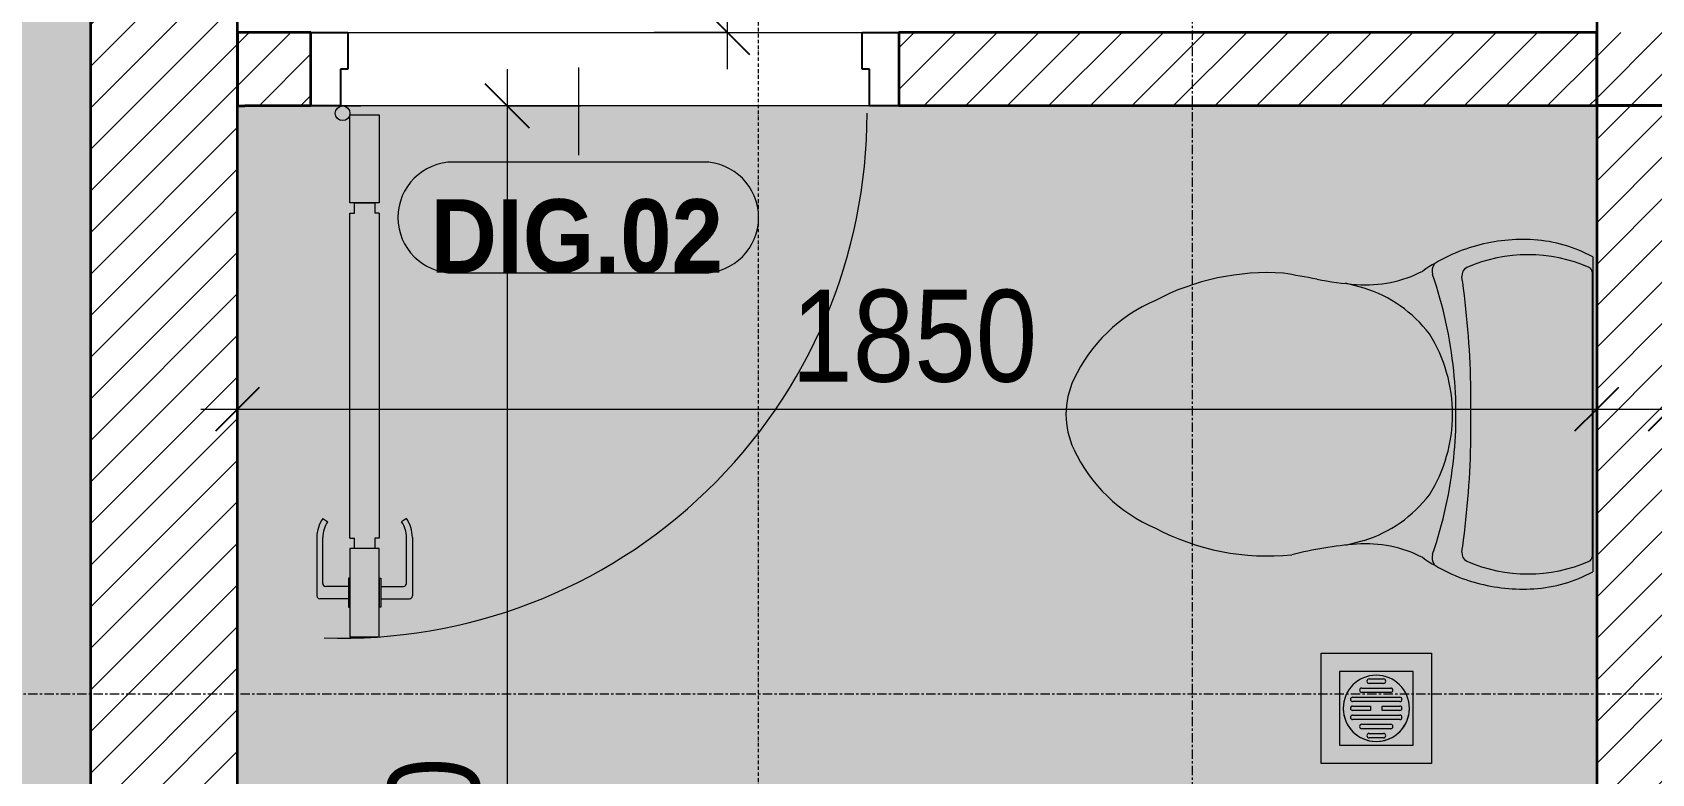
# Model space of a CAD drawing. Header units: millimetres. Extents: x 41758 to 237109, y 3795 to 78637.
# Drawn here: x 44373 to 46577, y 36929 to 37937 of the extents above; entities that cross this region are included whole.
import ezdxf

# ---------------------------------------------------------------- set-up
doc = ezdxf.new("R2010")
doc.units = ezdxf.units.MM
doc.linetypes.add('Dash Dot 3_16_', pattern=[7.9375, 4.7625, -1.5875, 0, -1.5875])
doc.linetypes.add('Grid Line', pattern=[22.225, 12.7, -3.175, 3.175, -3.175])
for name, color, linetype, lineweight in [('0-1', 7, 'Continuous', 5), ('A-ANNO-DIMS', 211, 'Continuous', 9), ('A-ANNO-DIMS-50', 211, 'Continuous', 9), ('A-DETL-GENF-1', 7, 'Continuous', 18), ('A-DETL-THIN', 151, 'Continuous', 18), ('A-DOOR', 31, 'Continuous', 18), ('A-DOOR-1', 7, 'Continuous', 18), ('A-DOOR-3', 10, 'Continuous', 25), ('A-DOOR-IDEN', 31, 'Continuous', 9), ('A-FLOR-2', 7, 'Continuous', 18), ('A-WALL-2', 250, 'Continuous', 35), ('A-WALL-3', 7, 'Continuous', 18), ('A-WALL-6', 113, 'Continuous', 35), ('A-WALL-PATT-1', 9, 'Continuous', 18), ('A-WALL-PATT-2', 111, 'Continuous', 18), ('G-ANNO-SYMB-1', 111, 'Dash Dot 3_16_', 18), ('M-EQPM', 50, 'Continuous', 18), ('M-EQPM-1', 7, 'Continuous', 18), ('P-SANR-FIXT', 6, 'Continuous', 18), ('P-SANR-FIXT-1', 253, 'Continuous', 18), ('S-GRID-1', 1, 'Grid Line', 9)]:
    doc.layers.add(name, color=color, linetype=linetype, lineweight=lineweight)
doc.layers.add('A-DETL-GENF-2', color=7, linetype='Continuous', lineweight=18, transparency=0.2)
doc.styles.add('Arial_B_1', font='arialbd.ttf', dxfattribs={"width": 0.9, "height": 100})
doc.styles.add('UTM Avo', font='', dxfattribs={"width": 0.9, "height": 125})
doc.styles.get('UTM Avo').set_extended_font_data('UTM Avo')
doc.dimstyles.new('1_Dim_chi_tiet_2_5', dxfattribs={"dimscale": 304.8, "dimtxt": 124.912619, "dimasz": 0.19685, "dimexe": 0.164042, "dimexo": 0.0625, "dimgap": 0.016404, "dimtad": 1, "dimdec": 0, "dimrnd": 5, "dimzin": 0, "dimdsep": 46, "dimtxsty": 'UTM Avo', "dimblk1": 'OBLIQUE', "dimblk2": 'OBLIQUE', "dimsah": 1, "dimcen": 0.09, "dimdle": 0.164042, "dimazin": 0, "dimtfac": 1, "dimtdec": 4, "dimtix": 1, "dimtmove": 0, "dimatfit": 3, "dimfxl": 0.328084, "dimfxlon": 1, "dimtvp": 1, "dimtolj": 1, "dimtzin": 0, "dimarcsym": 2})
pattern_1 = [(45, (0, 0), (-28.28427, 28.28427), [])]

# ---------------------------------------------------------------- blocks, each defined once
blk = doc.blocks.new('DOOR_CW_01 CANH MO-PANEL KINH - DIG_02-800x2200-CỬA NHÔM KÍNH-401063-TKCS_CĂN HỘ LOẠI 6 - MẶT BẰNG')
at = {"layer": 'A-DETL-GENF-1'}
for p, q in [((-347, -182), (-347, -62)), ((-347, -62), (-307, -62)), ((-307, -62), (-307, -182)), ((-307, -182), (-347, -182)), ((-347, -196), (-341, -196)), ((-347, -638), (-347, -196)), ((-341, -196), (-341, -182)), ((-341, -182), (-313, -182)), ((-313, -182), (-313, -196)), ((-307, -196), (-313, -196)), ((-307, -196), (-307, -638)), ((-383.9, -611.2), (-377.3, -615.8)), ((-270.1, -611.2), (-276.7, -615.8)), ((-392, -637), (-392, -716.5)), ((-384, -699.5), (-384, -637)), ((-347, -638), (-341, -638)), ((-341, -652), (-341, -638)), ((-307, -638), (-313, -638)), ((-313, -638), (-313, -652)), ((-270, -699.5), (-270, -637)), ((-262, -637), (-262, -716.5)), ((-307, -652), (-347, -652)), ((-347, -652), (-347, -772)), ((-313, -652), (-341, -652)), ((-307, -772), (-307, -652)), ((-349, -703.5), (-380, -703.5)), ((-349, -692.2), (-349, -731.8)), ((-347, -692.2), (-349, -692.2)), ((-347, -692.2), (-347, -731.8)), ((-307, -692.2), (-307, -731.8)), ((-307, -692.2), (-305, -692.2)), ((-305, -692.2), (-305, -731.8)), ((-305, -703.5), (-274, -703.5)), ((-349, -720.5), (-388, -720.5)), ((-305, -720.5), (-266, -720.5)), ((-349, -731.8), (-347, -731.8)), ((-305, -731.8), (-307, -731.8)), ((-347, -772), (-307, -772))]:
    blk.add_line(p, q, dxfattribs=at)
blk.add_circle((-357, -60), 10, dxfattribs=at)
for centre, radius, start, end in [((-357, -60), 714, 268, 0), ((-347, -637), 45, 145, 180), ((-347, -637), 37, 145, 180), ((-307, -637), 37, 0, 35), ((-307, -637), 45, 360, 35), ((-380, -699.5), 4, 180, 270), ((-274, -699.5), 4, 270, 0), ((-388, -716.5), 4, 180, 270), ((-266, -716.5), 4, 270, 0)]:
    blk.add_arc(centre, radius, start, end, dxfattribs=at)
at = {"layer": 'A-DOOR-1'}
blk.add_line((-357, -50), (-332, -50), dxfattribs=at)
at = {"layer": 'A-DOOR-3'}
for p, q in [((-400, -50), (-400, 50)), ((-400, 50), (-350, 50)), ((-350, 50), (-350, 0)), ((350, 0), (350, 50)), ((350, 50), (400, 50)), ((400, 50), (400, -50)), ((-360, 0), (-360, -50)), ((-350, 0), (-360, 0)), ((360, 0), (350, 0)), ((360, -50), (360, 0)), ((-360, -50), (-400, -50)), ((400, -50), (360, -50))]:
    blk.add_line(p, q, dxfattribs=at)
blk = doc.blocks.new('TOILET - TOILET-400871-TKCS_CĂN HỘ LOẠI 6 - MẶT BẰNG')
at = {"layer": 'P-SANR-FIXT-1'}
for p, q in [((-171.7, 330.3), (-178.6, 355.5)), ((171.7, 330.3), (178.6, 355.5)), ((214.2, 19), (-214.2, 19)), ((194, 19.9), (-194, 19.9))]:
    blk.add_line(p, q, dxfattribs=at)
for centre, radius, start, end in [((0, 624.4), 111.7, 64.7718, 115.2282), ((45.1, 528.6), 217.6, 115.2282, 156.7784), ((-45.1, 528.6), 217.6, 23.2216, 64.7718), ((137.1, 461.2), 329.8, 152.3122, 185.6513), ((-137.1, 461.2), 329.8, 356.3165, 27.6878), ((-719.2, 297.5), 544.3, 4.5441, 13.9464), ((-1948.3, 805.1), 2171.2, 349.1051, 350.319), ((719.2, 297.5), 544.3, 169.7121, 175.4559), ((-343.5, 327.4), 167.3, 332.62, 4.5441), ((343.5, 327.4), 167.3, 175.4559, 207.38), ((-0.4, 384), 179.5, 197.4036, 232.5964), ((0.4, 384), 179.5, 307.4036, 342.5964), ((-4, 115.7), 233.6, 144.7853, 164.7039), ((4, 115.7), 233.6, 15.2961, 35.2147), ((-195, 224.1), 13.8, 71.0073, 129.3276), ((0.6, 792.1), 586.9, 251.0073, 264.1678), ((0, 416), 206.1, 237.9268, 270), ((0, 416), 206.1, 270, 302.0732), ((-0.6, 792.1), 586.9, 275.8322, 288.9927), ((195, 224.1), 13.8, 50.6724, 108.9927), ((0, 786.7), 581.5, 264.1678, 275.8322), ((1.9, 114.1), 239.7, 164.7039, 183.5487), ((-9.8, 107.2), 207.3, 156.2862, 203.7138), ((-189.1, 185.5), 11.7, 82.4212, 154.5895), ((178.9, 2951.3), 2778.4, 262.4212, 262.7649), ((-14.3, 1400.4), 1215.6, 262.593, 269.6026), ((0, 3462.8), 3278, 269.6026, 270.3974), ((14.3, 1400.4), 1215.6, 270.3974, 277.407), ((-178.9, 2951.3), 2778.4, 277.2351, 277.5788), ((189.1, 185.5), 11.7, 25.4105, 97.5788), ((9.8, 107.2), 207.3, 336.2862, 23.7138), ((-1.9, 114.1), 239.7, 356.4513, 15.2961), ((-46.1, 111.1), 191.6, 183.5487, 208.7191), ((46.1, 111.1), 191.6, 331.2809, 356.4513), ((-193.7, 26.4), 6.48, 203.7138, 267.6832), ((193.7, 26.4), 6.48, 272.3168, 336.2862)]:
    blk.add_arc(centre, radius, start, end, dxfattribs=at)
blk = doc.blocks.new('THU NUOC - THU NUOC-455054-TKCS_CĂN HỘ LOẠI 6 - MẶT BẰNG')
at = {"layer": 'M-EQPM-1'}
for p, q in [((-66.3, -70.6), (-66.3, 79.4)), ((-66.3, 79.4), (83.7, 79.4)), ((83.7, 79.4), (83.7, -70.6)), ((58.7, 54.4), (-41.3, 54.4)), ((-41.3, 54.4), (-41.3, -45.6)), ((-1.1, 44.5), (18.5, 44.5)), ((58.7, -45.6), (58.7, 54.4)), ((-11, 32.1), (28.5, 32.1)), ((28.5, 26.1), (-11, 26.1)), ((18.5, 38.5), (-1.1, 38.5)), ((-23.3, 19.6), (40.9, 19.6)), ((40.9, 13.6), (-23.3, 13.6)), ((-23.3, 7.2), (0.7, 7.2)), ((0.7, 1.2), (-23.3, 1.2)), ((0.7, 7.2), (0.7, 1.2)), ((16.7, 1.2), (16.7, 7.2)), ((16.7, 7.2), (40.9, 7.2)), ((40.9, 1.2), (16.7, 1.2)), ((-23.3, -4.8), (40.9, -4.8)), ((40.9, -10.8), (-23.3, -10.8)), ((-11, -17.3), (28.5, -17.3)), ((28.5, -23.3), (-11, -23.3)), ((-1.1, -29.6), (18.5, -29.6)), ((18.5, -35.6), (-1.1, -35.6)), ((-41.3, -45.6), (58.7, -45.6)), ((83.7, -70.6), (-66.3, -70.6))]:
    blk.add_line(p, q, dxfattribs=at)
for centre, radius, start, end in [((8.7, 4.4), 45, 0, 180), ((8.7, 4.4), 45, 360, 180), ((-1.1, 41.5), 3, 90, 270), ((18.5, 41.5), 3, 270, 90), ((-11, 29.1), 3, 90, 270), ((28.5, 29.1), 3, 270, 90), ((8.7, 4.4), 45, 180, 0), ((8.7, 4.4), 45, 180, 360), ((-23.3, 16.6), 3, 90, 270), ((-23.3, 4.2), 3, 90, 270), ((40.9, 16.6), 3, 270, 90), ((40.9, 4.2), 3, 270, 90), ((-23.3, -7.8), 3, 90, 270), ((-11, -20.3), 3, 90, 270), ((28.5, -20.3), 3, 270, 90), ((40.9, -7.8), 3, 270, 90), ((-1.1, -32.6), 3, 90, 270), ((18.5, -32.6), 3, 270, 90)]:
    blk.add_arc(centre, radius, start, end, dxfattribs=at)
blk = doc.blocks.new('NCV_TKTC_TANG 2_rvt-1-TKCS_CĂN HỘ LOẠI 6 - MẶT BẰNG')
at = {"layer": 'A-WALL-PATT-1'}
h = blk.add_hatch(dxfattribs=at)
h.set_pattern_fill('FP_1', color=256, style=0, pattern_type=2)
h.set_pattern_definition(pattern_1)
h.paths.add_polyline_path([(44652.6, 37836.9), (44752.6, 37837.4), (44752.6, 37936.9), (44652.6, 37936.9), (44652.6, 37837.4)])
h.paths.add_polyline_path([(45952.1, 37837.4), (46502.6, 37837.4), (46502.6, 37936.9), (45552.6, 37936.9), (45552.6, 37837.4)])
h = blk.add_hatch(dxfattribs=at)
h.set_pattern_fill('FP_1', color=256, style=0, pattern_type=2)
h.set_pattern_definition(pattern_1)
h.paths.add_polyline_path([(46602.6, 35737.4), (46602.6, 37837.4), (46502.6, 37836.9), (46502.6, 35737.4)])
at = {"layer": 'A-FLOR-2'}
for p, q in [((44802.6, 37936.9), (45502.6, 37936.9)), ((44752.6, 37836.9), (44662.6, 37836.9)), ((45512.6, 37836.9), (44792.6, 37836.9)), ((46502.6, 37836.9), (45552.6, 37836.9))]:
    blk.add_line(p, q, dxfattribs=at)
at = {"layer": 'A-WALL-2'}
for p, q in [((44752.6, 37936.9), (44652.6, 37936.9)), ((44652.6, 37936.9), (44652.6, 37836.9)), ((44752.6, 37837.4), (44752.6, 37936.9)), ((46502.6, 37936.9), (45552.6, 37936.9)), ((45552.6, 37936.9), (45552.6, 37837.4)), ((46502.6, 37837.4), (46502.6, 37936.9)), ((44652.6, 37836.9), (44662.6, 37836.9)), ((44662.6, 37836.9), (44662.6, 37837.4)), ((44662.6, 37837.4), (44752.6, 37837.4)), ((45552.6, 37837.4), (46502.6, 37837.4)), ((46602.6, 37837.4), (46502.6, 37837.4)), ((46502.6, 37837.4), (46502.6, 36310.4))]:
    blk.add_line(p, q, dxfattribs=at)
at = {"layer": 'A-WALL-3'}
for p, q in [((44802.6, 37936.9), (45502.6, 37936.9)), ((44792.6, 37837.4), (45512.6, 37837.4))]:
    blk.add_line(p, q, dxfattribs=at)
at = {"layer": 'A-DOOR'}
blk.add_blockref('DOOR_CW_01 CANH MO-PANEL KINH - DIG_02-800x2200-CỬA NHÔM KÍNH-401063-TKCS_CĂN HỘ LOẠI 6 - MẶT BẰNG', (45152.6, 37886.9), dxfattribs=at)
at = {"layer": 'M-EQPM', "rotation": 180}
blk.add_blockref('THU NUOC - THU NUOC-455054-TKCS_CĂN HỘ LOẠI 6 - MẶT BẰNG', (46211.3, 37021.8), dxfattribs=at)
at = {"layer": 'P-SANR-FIXT', "rotation": 90.0000000000001}
blk.add_blockref('TOILET - TOILET-400871-TKCS_CĂN HỘ LOẠI 6 - MẶT BẰNG', (46516.3, 37417.4), dxfattribs=at)
blk = doc.blocks.new('DIMBLOCK24-TKCS_CĂN HỘ LOẠI 6 - MẶT BẰNG')
at = {"layer": 'A-ANNO-DIMS-50'}
for p, q in [((46602.6, 37524.4), (46602.6, 37374.4)), ((46602.6, 37424.4), (46602.6, 37524.4)), ((48452.6, 37524.4), (48452.6, 37374.4)), ((48452.6, 37424.4), (48452.6, 37524.4)), ((46552.6, 37424.4), (48502.6, 37424.4))]:
    blk.add_line(p, q, dxfattribs=at)
at = {"layer": 'A-ANNO-DIMS-50', "lineweight": 25}
for p, q in [((46602.6, 37424.4), (46632.6, 37454.4)), ((48452.6, 37424.4), (48482.6, 37454.4)), ((46602.6, 37424.4), (46572.6, 37394.4)), ((48452.6, 37424.4), (48422.6, 37394.4))]:
    blk.add_line(p, q, dxfattribs=at)
at = {"layer": 'A-ANNO-DIMS-50', "color": 0, "insert": (47356.4, 37586.8), "char_height": 125, "width": 410.824, "attachment_point": 1, "line_spacing_factor": 1.110334, "style": 'UTM Avo'}
blk.add_mtext('1850', dxfattribs=at)
blk = doc.blocks.new('_Oblique')
at = {"color": 0, "linetype": 'ByBlock', "lineweight": -2}
blk.add_line((-0.5, -0.5), (0.5, 0.5), dxfattribs=at)
blk = doc.blocks.new('DIMBLOCK25-TKCS_CĂN HỘ LOẠI 6 - MẶT BẰNG')
at = {"layer": 'A-ANNO-DIMS-50'}
for p, q in [((44652.6, 37524.4), (44652.6, 37374.4)), ((44652.6, 37424.4), (44652.6, 37524.4)), ((46502.6, 37524.4), (46502.6, 37374.4)), ((46502.6, 37424.4), (46502.6, 37524.4)), ((44602.6, 37424.4), (46552.6, 37424.4))]:
    blk.add_line(p, q, dxfattribs=at)
at = {"layer": 'A-ANNO-DIMS-50', "lineweight": 25}
for p, q in [((44652.6, 37424.4), (44682.6, 37454.4)), ((46502.6, 37424.4), (46532.6, 37454.4)), ((44652.6, 37424.4), (44622.6, 37394.4)), ((46502.6, 37424.4), (46472.6, 37394.4))]:
    blk.add_line(p, q, dxfattribs=at)
at = {"layer": 'A-ANNO-DIMS-50', "color": 0, "insert": (45406.4, 37586.8), "char_height": 125, "width": 410.824, "attachment_point": 1, "line_spacing_factor": 1.110334, "style": 'UTM Avo'}
blk.add_mtext('1850', dxfattribs=at)
blk = doc.blocks.new('DIMBLOCK28-TKCS_CĂN HỘ LOẠI 6 - MẶT BẰNG')
at = {"layer": 'A-ANNO-DIMS-50'}
for p, q in [((45019.5, 37886.9), (45019.5, 35686.9)), ((45119.5, 37836.9), (44969.5, 37836.9)), ((45019.5, 37836.9), (45119.5, 37836.9)), ((45119.5, 35736.9), (44969.5, 35736.9)), ((45019.5, 35736.9), (45119.5, 35736.9))]:
    blk.add_line(p, q, dxfattribs=at)
at = {"layer": 'A-ANNO-DIMS-50', "lineweight": 25}
for p, q in [((45019.5, 37836.9), (44989.5, 37866.9)), ((45019.5, 37836.9), (45049.5, 37806.9)), ((45019.5, 35736.9), (44989.5, 35766.9)), ((45019.5, 35736.9), (45049.5, 35706.9))]:
    blk.add_line(p, q, dxfattribs=at)
at = {"layer": 'A-ANNO-DIMS-50', "color": 0, "insert": (44857.1, 36615.8), "char_height": 125, "width": 410.824, "attachment_point": 1, "rotation": 90, "line_spacing_factor": 1.110334, "style": 'UTM Avo'}
blk.add_mtext('2100', dxfattribs=at)
blk = doc.blocks.new('DIMBLOCK29-TKCS_CĂN HỘ LOẠI 6 - MẶT BẰNG')
at = {"layer": 'A-ANNO-DIMS-50'}
for p, q in [((45319.5, 37886.9), (45319.5, 45582)), ((45219.5, 45532), (45369.5, 45532)), ((45319.5, 45532), (45219.5, 45532)), ((45219.5, 37936.9), (45369.5, 37936.9)), ((45319.5, 37936.9), (45219.5, 37936.9))]:
    blk.add_line(p, q, dxfattribs=at)
at = {"layer": 'A-ANNO-DIMS-50', "lineweight": 25}
for p, q in [((45319.5, 45532), (45289.5, 45562)), ((45319.5, 45532), (45349.5, 45502)), ((45319.5, 37936.9), (45289.5, 37966.9)), ((45319.5, 37936.9), (45349.5, 37906.9))]:
    blk.add_line(p, q, dxfattribs=at)
at = {"layer": 'A-ANNO-DIMS-50', "color": 0, "insert": (45157.1, 41563.3), "char_height": 125, "width": 410.824, "attachment_point": 1, "rotation": 90, "line_spacing_factor": 1.110334, "style": 'UTM Avo'}
blk.add_mtext('7595', dxfattribs=at)
blk = doc.blocks.new('STN_Door Tag - STN_Door Tag-1788670-TKCS_CĂN HỘ LOẠI 6 - MẶT BẰNG')
at = {"layer": 'A-DOOR-IDEN'}
for p, q in [((-3.37, 1.495), (3.431, 1.495)), ((-3.37, -1.524), (3.431, -1.524))]:
    blk.add_line(p, q, dxfattribs=at)
for centre, start, end in [((-3.37, -0.015), 90, 270), ((3.431, -0.015), 270, 90)]:
    blk.add_arc(centre, 1.509, start, end, dxfattribs=at)

msp = doc.modelspace()

# ---------------------------------------------------------------- hatches: boundary and pattern name
at = {"layer": 'A-DETL-GENF-1'}
h = msp.add_hatch(color=256, dxfattribs=at)
h.paths.add_polyline_path([(46497.4, 35736.9), (46502.6, 35737.4), (46502.6, 37836.9), (44652.6, 37836.9), (44652.6, 35736.9), (46188.4, 35736.9)])
h.paths.add_polyline_path([(46440.5, 36288.4), (46440.5, 36288.9), (46440.5, 36288.8)])
h.paths.add_polyline_path([(46130.6, 36306.4), (46130.6, 36306.4), (46131.7, 36306.6)])
at = {"layer": 'A-DETL-GENF-2'}
h = msp.add_hatch(color=256, dxfattribs=at)
h.paths.add_polyline_path([(51133.2, 34896.9), (53412, 34896.9), (53450.8, 34902), (53487, 34917), (53518.1, 34940.9), (53541.9, 34971.9), (53556.9, 35008.1), (53562, 35046.9), (53562, 46398), (53556.9, 46436.8), (53541.9, 46473), (53518.1, 46504), (53487, 46527.9), (53450.8, 46542.9), (53412, 46548), (43962.6, 46548), (43923.7, 46542.9), (43887.6, 46527.9), (43856.5, 46504), (43832.7, 46473), (43817.7, 46436.8), (43812.6, 46398), (43812.6, 35046.9), (43817.7, 35008.1), (43832.7, 34971.9), (43856.5, 34940.9), (43887.6, 34917), (43923.7, 34902), (43962.6, 34896.9), (50326.8, 34896.9)])
h.paths.add_polyline_path([(51412.6, 35537.4), (44452.6, 35537.4), (44452.6, 45736.9), (44652.6, 45736.9), (44652.6, 45732), (48652.6, 45732), (48652.6, 45737), (48852.6, 45736.9), (48852.6, 45732), (52927.6, 45732), (52927.5, 43836.9), (52852.6, 43836.9), (52852.6, 40536.9), (52927.6, 40536.9), (52927.6, 39236.9), (52852.6, 39236.9), (52852.6, 35537.4), (51447.6, 35537.4)])
h.paths.add_polyline_path([(52943.9, 43731.2), (52943.9, 43734.3), (52956.3, 43736.2), (52968, 43741.6), (52975.7, 43747.5), (52982.8, 43756.8), (52987.5, 43768.7), (52988.9, 43779.3), (52987, 43791.8), (52981.6, 43803.4), (52975.7, 43811.2), (52966.4, 43818.3), (52955.5, 43822.8), (52943.9, 43824.3), (52943.9, 43827.5), (52956.3, 43825.9), (52968, 43821), (52977.9, 43813.4), (52986.2, 43801.8), (52990.5, 43791), (52992, 43779.3), (52990.4, 43766.9), (52985.6, 43755.3), (52977.9, 43745.3), (52966.4, 43737), (52955.5, 43732.7)])
at = {"layer": 'A-WALL-PATT-2'}
h = msp.add_hatch(dxfattribs=at)
h.set_pattern_fill('FP_1', color=256, style=0, pattern_type=2)
h.set_pattern_definition(pattern_1)
h.paths.add_polyline_path([(44643.1, 35737.4), (44652.6, 35737.4), (44652.6, 39236.9), (44452.6, 39236.9), (44452.6, 35737.4)])
h = msp.add_hatch(dxfattribs=at)
h.set_pattern_fill('FP_1', color=256, style=0, pattern_type=2)
h.set_pattern_definition(pattern_1)
h.paths.add_polyline_path([(47424.6, 37837.4), (47452.6, 37837.4), (47452.6, 37937.4), (46502.6, 37936.9), (46502.6, 37837.4), (47115.5, 37837.4)])

# ---------------------------------------------------------------- linework, layer by layer
at = {"layer": 'A-DETL-THIN'}
for p, q in [((44452.6, 35537.4), (44452.6, 39236.9)), ((46502.6, 37836.9), (44652.6, 37836.9)), ((44652.6, 37836.9), (44652.6, 35736.9)), ((46502.6, 35736.9), (46502.6, 37836.9))]:
    msp.add_line(p, q, dxfattribs=at)
at = {"layer": 'A-DOOR-IDEN'}
msp.add_line((45116.5, 37889.2), (45116.5, 37770), dxfattribs=at)
at = {"layer": 'A-WALL-6'}
for p, q in [((44452.6, 39236.9), (44452.6, 35737.4)), ((44652.6, 35737.4), (44652.6, 39236.9)), ((46502.6, 38287.8), (46502.6, 37837.4)), ((46502.6, 37837.4), (47452.6, 37837.4))]:
    msp.add_line(p, q, dxfattribs=at)
at = {"layer": 'G-ANNO-SYMB-1'}
msp.add_line((45361.8, 33831.1), (45361.8, 47639.3), dxfattribs=at)
at = {"layer": 'S-GRID-1'}
for p, q in [((44452.6, 35393.2), (44452.6, 46114.7)), ((45952.6, 35393.2), (45952.6, 46114.7)), ((53137, 37036.9), (44226.6, 37036.9))]:
    msp.add_line(p, q, dxfattribs=at)

# ---------------------------------------------------------------- block references
at = {"layer": '0-1'}
msp.add_blockref('NCV_TKTC_TANG 2_rvt-1-TKCS_CĂN HỘ LOẠI 6 - MẶT BẰNG', (0, 0), dxfattribs=at)
at = {"layer": 'A-DOOR-IDEN', "xscale": 49.99999999999998, "yscale": 49.99999999999998, "zscale": 49.99999999999998}
msp.add_blockref('STN_Door Tag - STN_Door Tag-1788670-TKCS_CĂN HỘ LOẠI 6 - MẶT BẰNG', (45114.9, 37685.9), dxfattribs=at)

# ---------------------------------------------------------------- texts
at = {"layer": 'A-DOOR-IDEN', "insert": (45114.2, 37659.3), "char_height": 100, "width": 407.7, "attachment_point": 5, "line_spacing_factor": 0.936439, "style": 'Arial_B_1'}
msp.add_mtext('\\pt2.25,4.5,6.75,9,11.25,13.5,15.75,18,20.25,22.5,24.75,27,29.25,31.5,33.75,36,38.25,40.5,42.75,45,47.25,49.5,51.75,54,56.25,58.5,60.75,63,65.25,67.5,69.75,72;DIG.02', dxfattribs=at)

# ---------------------------------------------------------------- dimensions: what is measured, and where the dimension line sits
at = {"layer": 'A-ANNO-DIMS'}
for base, p1, p2, override, picture, middle in [((45319.5, 45532), (45219.5, 37936.9), (45219.5, 45532), {"dimpost": '<>', "dimfxl": 7595.050696}, 'DIMBLOCK29-TKCS_CĂN HỘ LOẠI 6 - MẶT BẰNG', (45249.9, 41734.5)), ((45019.5, 35736.9), (45119.5, 37836.9), (45119.5, 35736.9), {"dimpost": '<>', "dimfxl": 2100}, 'DIMBLOCK28-TKCS_CĂN HỘ LOẠI 6 - MẶT BẰNG', (44949.8, 36786.9))]:
    dim = msp.add_linear_dim(base=base, p1=p1, p2=p2, angle=90, dimstyle='1_Dim_chi_tiet_2_5', override=override, dxfattribs=at)
    dim.commit()
    dim.dimension.update_dxf_attribs({"geometry": picture, "text_midpoint": middle})
for base, p1, p2, picture, middle in [((46502.6, 37424.4), (44652.6, 37524.4), (46502.6, 37524.4), 'DIMBLOCK25-TKCS_CĂN HỘ LOẠI 6 - MẶT BẰNG', (45577.6, 37494.1)), ((48452.6, 37424.4), (46602.6, 37524.4), (48452.6, 37524.4), 'DIMBLOCK24-TKCS_CĂN HỘ LOẠI 6 - MẶT BẰNG', (47527.6, 37494.1))]:
    dim = msp.add_linear_dim(base=base, p1=p1, p2=p2, dimstyle='1_Dim_chi_tiet_2_5', override={"dimpost": '<>', "dimfxl": 1850}, dxfattribs=at)
    dim.commit()
    dim.dimension.update_dxf_attribs({"geometry": picture, "text_midpoint": middle})

doc.saveas('drawing.dxf')
